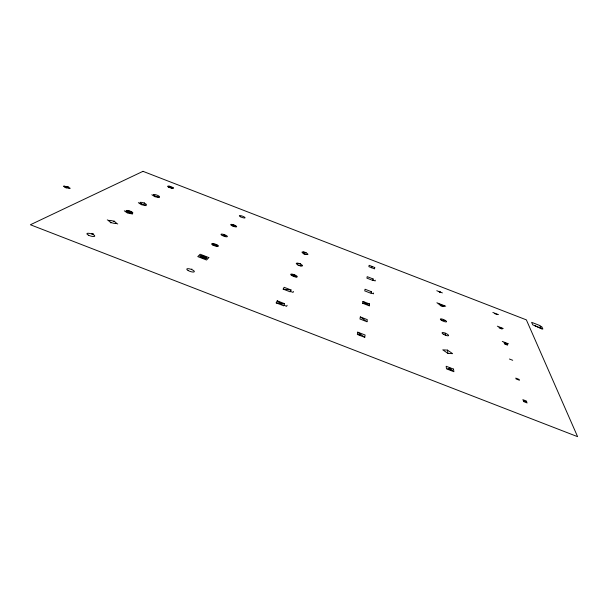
<?xml version="1.0" encoding="UTF-8"?>
<svg xmlns="http://www.w3.org/2000/svg" width="608" height="608" viewBox="0 0 608 608"><rect width="100%" height="100%" fill="white"/><g stroke="black" fill="none" stroke-linecap="round" stroke-linejoin="round"><path stroke-width="0.91" d="M373.578 292.98L373.464 293.824L371.108 292.912M375.28 280.189L375.174 280.949L372.947 280.083M364.754 337.341L365.089 335L357.74 332.158L357.344 334.468L364.754 337.341L357.74 332.158M366.989 321.731L367.285 319.633L360.331 316.943L359.974 319.018L366.989 321.731L360.331 316.943M369.261 305.824L369.527 303.962L362.968 301.424L362.657 303.263L369.261 305.824L362.968 301.424M371.716 267.771L371.929 266.41M287.105 305.269L286.619 306.31L283.852 305.239M293.466 291.46L293.033 292.395L290.411 291.384M283.602 305.763L284.59 303.681L277.24 300.831L276.192 302.89L283.602 305.763L277.24 300.831M291.072 289.986L290.183 291.848L283.176 289.134L284.111 287.288L291.072 289.986L283.176 289.134M191.436 269.45L191.87 269.002M223.964 235.691L224.428 235.212L225.378 235.896L222.999 235.022L224.428 235.212M92.12 234.11L92.766 233.73M110.823 222.938L111.393 222.596M113.635 221.259L114.19 220.924M144.058 203.08L144.506 202.814M438.87 291.49L440.321 292.106L439.234 291.726M359.7 334.826L358.864 334.499M358.88 334.377L359.746 334.734M447.914 353.4L452.626 353.658L447.465 350.109L442.753 349.836L447.914 353.4L447.465 350.109M439.911 292L439.508 291.969M441.317 320.188L445.565 320.576M276.192 302.89L284.59 303.681M362.657 303.263L369.527 303.962M200.306 256.713L206.348 257.488M212.2 244.576L217.831 245.366M298.049 265.4L301.097 265.932M297.684 263.234L300.717 263.766M303.704 253.969L306.584 254.501M168.082 186.778L173.067 187.705M303.316 252.001L306.174 252.533M132.567 214.016L127.429 213.02L124.306 210.816M146.186 205.679L141.352 204.698L138.335 202.639M159.326 197.63L154.782 196.68L151.871 194.742M540.109 326.055L541.758 326.694L542.876 328.996L541.211 328.358L539.843 325.523L531.62 322.331L532.752 324.839L542.169 328.936L534.66 325.607M436.78 290.73L442.388 292.904M492.86 312.459L498.469 314.632M494.441 313.53L497.245 314.617M436.871 302.769L445.717 306.196M497.321 326.184L503.219 328.472M438.072 303.734L444.668 306.295M498.993 327.34L501.942 328.48M439.272 304.714L443.612 306.394M499.183 327.917L502.14 329.065M440.481 305.687L442.548 306.485M502.269 341.407L508.486 343.816M504.04 342.654L507.156 343.862M504.252 343.3L507.376 344.508M504.465 343.953L507.596 345.162M509.428 359.016L512.719 360.286M107.274 219.898L109.022 220.575M116.014 223.28L117.754 223.957M515.721 378.092L519.202 379.445M515.987 378.906L519.483 380.258M522.819 399.654L526.536 401.098M91.831 233.366L93.693 234.088M523.123 400.581L526.847 402.017M523.435 401.5L527.166 402.952M439.462 291.863L438.847 291.544M169.108 186.17L172.049 188.313M213.188 243.572L216.866 246.384M201.415 255.58L205.261 258.636M445.17 333.146L445.451 335.213M360.217 334.94L358.378 334.225L360.202 335M371.29 291.65L371.047 293.337L364.762 290.905L365.043 289.233L371.29 291.65M373.107 278.95L372.894 280.463L366.928 278.16L367.186 276.655L373.107 278.95M374.748 267.497L374.551 268.865L368.889 266.676L369.117 265.316L374.748 267.497M208.833 257.587L206.553 260.019L197.775 256.614L200.154 254.22L208.833 257.587M142.994 171.334L30.4 224.755L577.6 436.666L526.368 319.869L142.994 171.334M69.996 188.206L69.282 188.51L63.475 186.261L64.197 185.964L69.996 188.206M68.75 187.142L66.576 188.047L64.714 187.332L66.903 186.428L68.75 187.142M449.905 368.152L447.708 368.684L452.504 370.538L449.905 368.152M294.356 274.839L291.3 274.953L296.347 276.906L294.356 274.839M453.515 369.102L446.173 366.259L446.492 368.851L453.895 371.716L453.515 369.102M88.472 235.182A4.134 1.155 17.2 0 0 94.772 236.132A4.134 1.155 17.2 0 0 89.247 233.335A4.134 1.155 17.2 0 0 88.472 235.182M110.39 222.163A3.838 1.003 17.7 0 0 116.166 223.106A3.838 1.003 17.7 0 0 110.983 220.522A3.838 1.003 17.7 0 0 110.39 222.163M128.06 211.873A2.303 0.57 18.1 0 0 131.602 212.572A2.303 0.57 18.1 0 0 128.63 211.022A2.303 0.57 18.1 0 0 128.06 211.873M127.292 211.903A3.61 0.897 18.1 0 0 132.833 212.998A3.61 0.897 18.1 0 0 128.166 210.566A3.61 0.897 18.1 0 0 127.292 211.903M141.17 203.672A3.42 0.813 18.4 0 0 146.391 204.744A3.42 0.813 18.4 0 0 141.922 202.449A3.42 0.813 18.4 0 0 141.17 203.672M154.561 195.73A3.245 0.73 18.7 0 0 159.471 196.772A3.245 0.73 18.7 0 0 155.2 194.613A3.245 0.73 18.7 0 0 154.561 195.73M168.872 187.241A3.055 0.654 19 0 0 173.455 188.252A3.055 0.654 19 0 0 169.404 186.23A3.055 0.654 19 0 0 168.872 187.241M188.168 270.552A4.013 1.155 19 0 0 194.332 271.723A4.013 1.155 19 0 0 189.194 268.797A4.013 1.155 19 0 0 188.168 270.552M201.119 257.245A3.77 1.026 19.2 0 0 206.872 258.392A3.77 1.026 19.2 0 0 202 255.679A3.77 1.026 19.2 0 0 201.119 257.245M212.967 245.07A3.549 0.912 19.5 0 0 218.356 246.194A3.549 0.912 19.5 0 0 213.735 243.671A3.549 0.912 19.5 0 0 212.967 245.07M222.27 235.509A3.382 0.821 19.6 0 0 227.362 236.618A3.382 0.821 19.6 0 0 222.946 234.232A3.382 0.821 19.6 0 0 222.27 235.509M232.514 225.644A2.044 0.471 19.8 0 0 235.577 226.336A2.044 0.471 19.8 0 0 232.887 224.907A2.044 0.471 19.8 0 0 232.514 225.644M231.861 225.659A3.2 0.745 19.8 0 0 236.664 226.738A3.2 0.745 19.8 0 0 232.446 224.504A3.2 0.745 19.8 0 0 231.861 225.659M240.51 216.775A3.04 0.669 19.9 0 0 245.039 217.831A3.04 0.669 19.9 0 0 241.019 215.726A3.04 0.669 19.9 0 0 240.51 216.775M292.015 275.652A3.526 0.912 20.8 0 0 297.289 276.845A3.526 0.912 20.8 0 0 292.691 274.216A3.526 0.912 20.8 0 0 292.015 275.652M297.51 264.624A3.359 0.828 20.9 0 0 302.518 265.795A3.359 0.828 20.9 0 0 298.125 263.325A3.359 0.828 20.9 0 0 297.51 264.624M303.179 253.255A3.184 0.745 20.9 0 0 307.914 254.395A3.184 0.745 20.9 0 0 303.734 252.092A3.184 0.745 20.9 0 0 303.179 253.255M443.217 334.096A3.564 0.904 23.4 0 0 448.56 335.646A3.564 0.904 23.4 0 0 444.167 332.804A3.564 0.904 23.4 0 0 443.217 334.096M441.446 320.272A3.39 0.821 23.2 0 0 446.538 321.769A3.39 0.821 23.2 0 0 442.366 319.124A3.39 0.821 23.2 0 0 441.446 320.272"/></g></svg>
